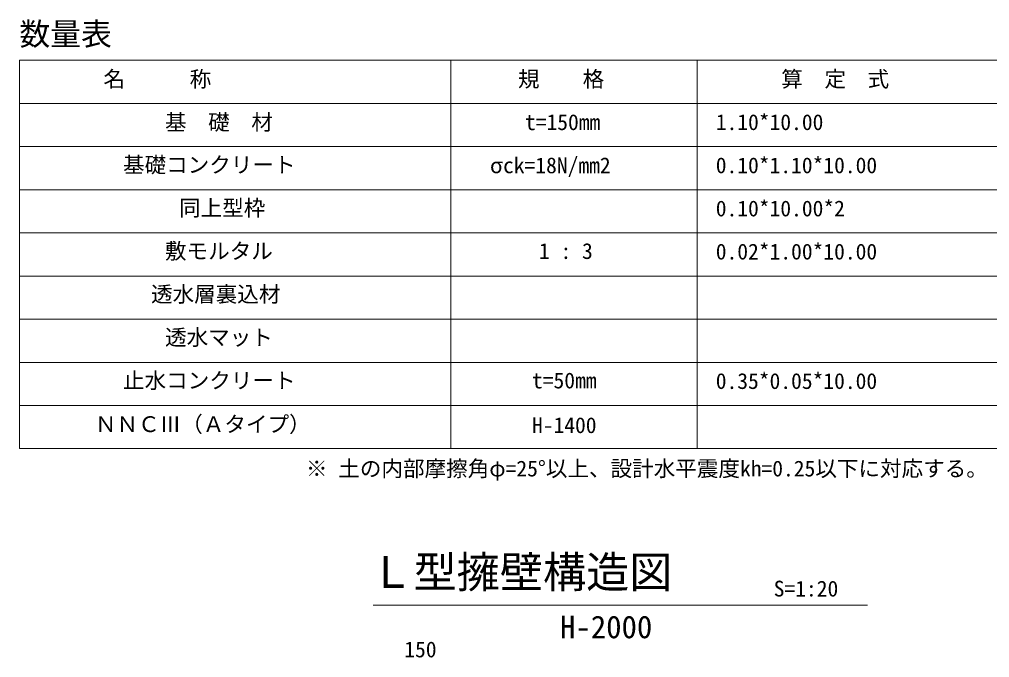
# Model space of a CAD drawing. Units: millimetres, scale not verified, with parts at other scales. Extents: x -252 to 252048, y 18866 to 78266.
# Drawn here: x 53773 to 69516, y 49403 to 59757 of the extents above; entities that cross this region are included whole.
import ezdxf
from ezdxf.enums import TextEntityAlignment as Align

# ---------------------------------------------------------------- set-up
doc = ezdxf.new("R2010")
doc.units = ezdxf.units.MM
doc.header["$LTSCALE"] = 300
for name, color, linetype in [('D-MTR', 1, 'Continuous'), ('D-MTR-TXT', 1, 'Continuous'), ('D-TTL-TXT', 1, 'Continuous')]:
    doc.layers.add(name, color=color, linetype=linetype)
for name, color, linetype, lineweight in [('D-MTR-FRAM', 7, 'Continuous', 18), ('D-STR-DIM', 7, 'Continuous', 18), ('D-TTL-LINE', 7, 'Continuous', 18)]:
    doc.layers.add(name, color=color, linetype=linetype, lineweight=lineweight)
doc.styles.add('ＭＳ ゴシック', font='')
doc.styles.get('ＭＳ ゴシック').set_extended_font_data('MS Gothic')

msp = doc.modelspace()

# ---------------------------------------------------------------- linework, layer by layer
at = {"layer": 'D-MTR-FRAM'}
for p, q in [((53772.7, 59093.2), (73272.7, 59093.2)), ((53772.7, 52793.2), (53772.7, 59093.2)), ((60772.7, 52793.2), (60772.7, 59093.2)), ((64772.7, 52793.2), (64772.7, 59093.2)), ((53772.7, 58393.2), (73272.7, 58393.2)), ((53772.7, 57693.2), (73272.7, 57693.2)), ((53772.7, 56993.2), (73272.7, 56993.2)), ((53772.7, 56293.2), (73272.7, 56293.2)), ((53772.7, 55593.2), (73272.7, 55593.2)), ((53772.7, 54893.2), (73272.7, 54893.2)), ((53772.7, 54193.2), (73272.7, 54193.2)), ((53772.7, 53493.2), (73272.7, 53493.2)), ((53772.7, 52793.2), (73272.7, 52793.2))]:
    msp.add_line(p, q, dxfattribs=at)
at = {"layer": 'D-TTL-LINE'}
msp.add_line((59513, 50252.4), (67532.3, 50252.4), dxfattribs=at)

# ---------------------------------------------------------------- texts
at = {"layer": 'D-MTR', "style": 'ＭＳ ゴシック'}
msp.add_text('数量表', height=366.6, dxfattribs=at).set_placement((53772.7, 59226.6), align=Align.BOTTOM_LEFT)
at = {"layer": 'D-MTR-TXT', "style": 'ＭＳ ゴシック'}
for s, p in [('名\u3000\u3000\u3000称', (55135.6, 58584.6)), ('規\u3000\u3000格', (61863, 58584.6)), ('算\u3000定\u3000式', (66135.6, 58584.6)), ('基\u3000礎\u3000材', (56135.6, 57884.6)), ('t=150mm', (61976.7, 57884.6)), ('1.10*10.00', (65072.7, 57884.6)), ('基礎コンクリート', (55453.4, 57193.6)), ('σck=18N/mm2', (61408.2, 57184.6)), ('0.10*1.10*10.00', (65072.7, 57184.6)), ('同上型枠', (56363, 56493.6)), ('0.10*10.00*2', (65072.7, 56484.6)), ('敷モルタル', (56135.6, 55793.6)), ('1 : 3', (62204.1, 55793.6)), ('0.02*1.00*10.00', (65072.7, 55784.6)), ('透水層裏込材', (55908.2, 55093.6)), ('透水マット', (56135.6, 54393.6)), ('止水コンクリート', (55453.4, 53693.6)), ('t=50mm', (62090.4, 53693.6)), ('0.35*0.05*10.00', (65072.7, 53684.6)), ('ＮＮＣⅢ（Ａタイプ）', (54998.6, 52984.6)), ('H-1400', (62090.4, 52968.2)), ('※ 土の内部摩擦角φ=25°以上、設計水平震度kh=0.25以下に対応する。', (58422.7, 52264.9))]:
    msp.add_text(s, height=256.6, dxfattribs=at).set_placement(p, align=Align.BOTTOM_LEFT)
at = {"layer": 'D-STR-DIM', "color": 1, "style": 'ＭＳ ゴシック'}
msp.add_text('150', height=256.6, dxfattribs=at).set_placement((60018.2, 49330.1), align=Align.BOTTOM_LEFT)
at = {"layer": 'D-TTL-TXT', "style": 'ＭＳ ゴシック'}
for s, height, p in [('Ｌ型擁壁構造図', 513.2, (59468.6, 50380.4)), ('S=1:20', 256.6, (66013, 50316.4)), ('H-2000', 366.6, (62546.1, 49607))]:
    msp.add_text(s, height=height, dxfattribs=at).set_placement(p, align=Align.BOTTOM_LEFT)

doc.saveas('drawing.dxf')
